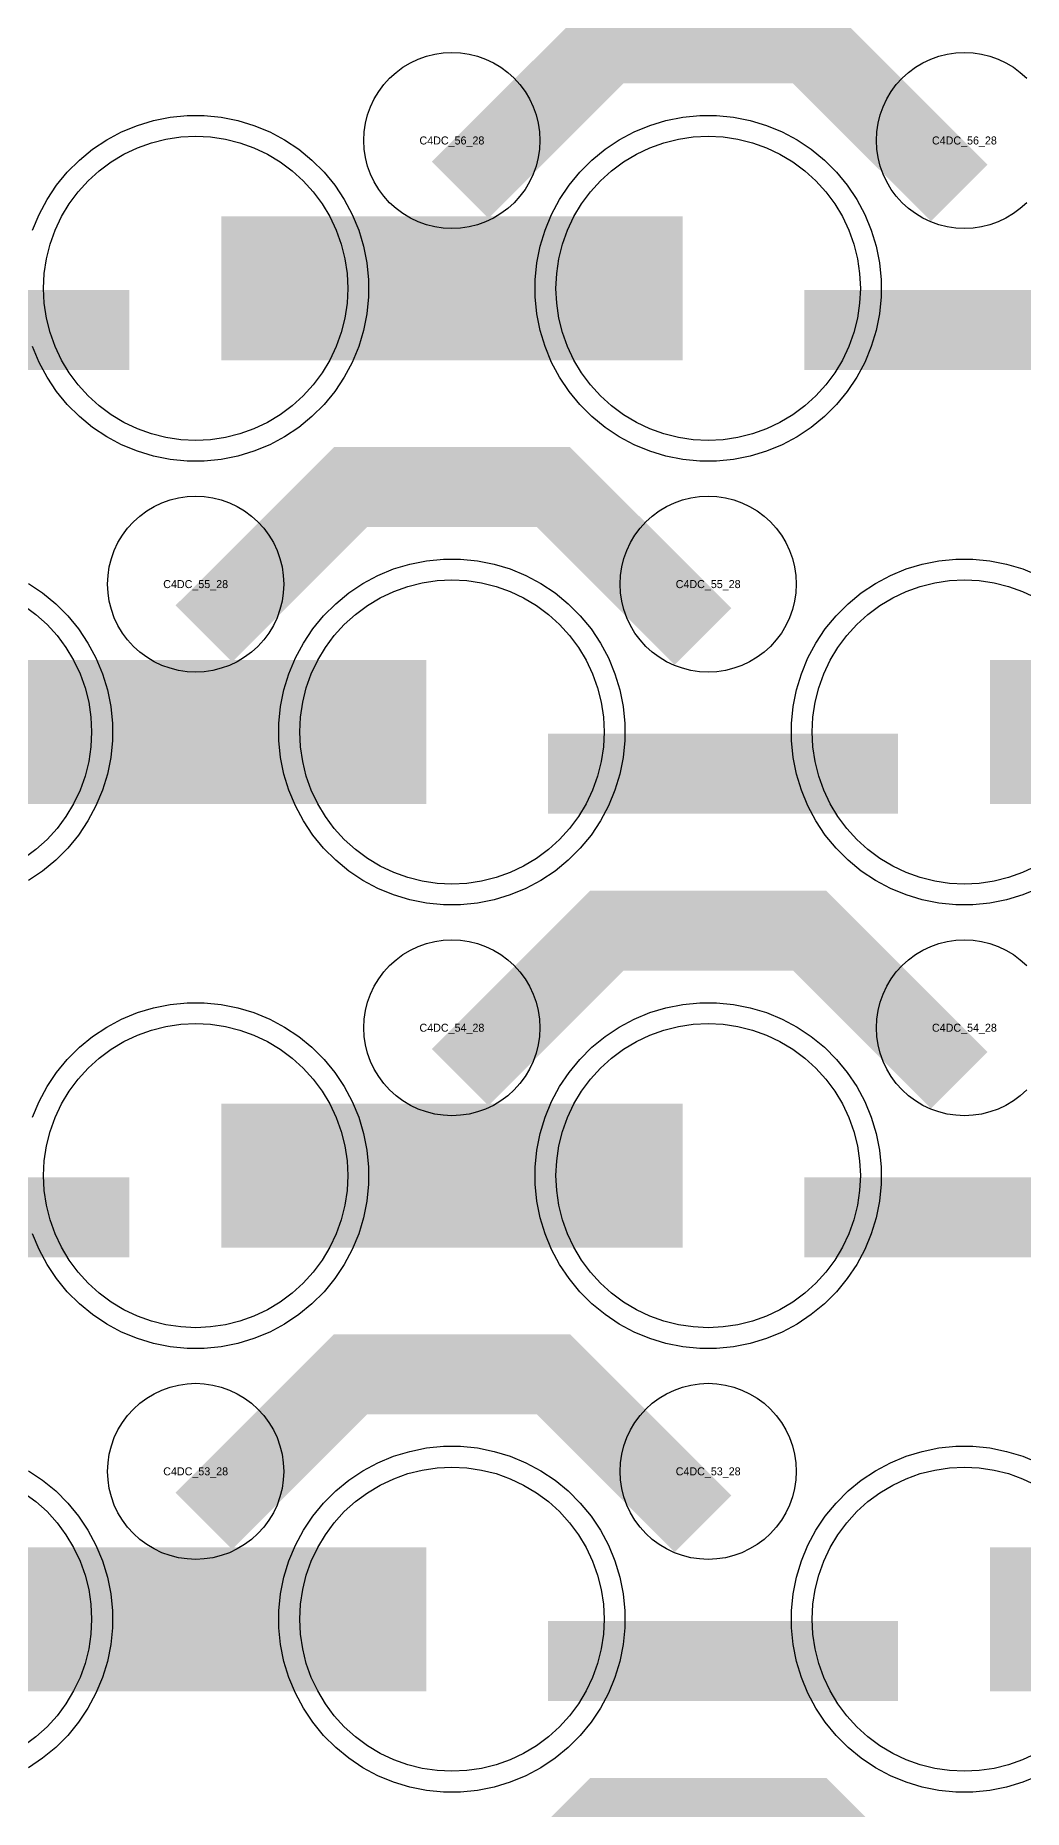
# Model space of a CAD drawing. Extents: x -11880 to 11880, y -14992 to 14992.
# Drawn here: x -3090 to -2782, y -7555 to -7001 of the extents above; entities that cross this region are included whole.
import ezdxf
from ezdxf.enums import TextEntityAlignment as Align

# ---------------------------------------------------------------- set-up
doc = ezdxf.new("R2010")
doc.units = 0
doc.header["$MEASUREMENT"] = 0
for name, color, linetype in [('GDS_775_DT_237', 138, 'CONTINUOUS'), ('RDL1_FS', 34, 'CONTINUOUS'), ('RDL_BS', 160, 'CONTINUOUS')]:
    doc.layers.add(name, color=color, linetype=linetype)

msp = doc.modelspace()

# ---------------------------------------------------------------- linework, layer by layer
at = {"layer": 'RDL1_FS', "color": 240, "true_color": 0xed1f24}
for points in [[(-3040, -7127.484), (-3044.657, -7127.255), (-3049.268, -7126.571), (-3053.791, -7125.439), (-3058.181, -7123.867), (-3062.395, -7121.875), (-3066.395, -7119.477), (-3070.14, -7116.699), (-3073.594, -7113.569), (-3076.724, -7110.115), (-3079.502, -7106.37), (-3081.9, -7102.37), (-3083.892, -7098.156), (-3085.464, -7093.766), (-3086.596, -7089.243), (-3087.28, -7084.632), (-3087.509, -7079.975), (-3087.28, -7075.318), (-3086.596, -7070.707), (-3085.464, -7066.184), (-3083.892, -7061.794), (-3081.9, -7057.58), (-3079.502, -7053.58), (-3076.724, -7049.835), (-3073.594, -7046.381), (-3070.14, -7043.251), (-3066.395, -7040.473), (-3062.395, -7038.075), (-3058.181, -7036.083), (-3053.791, -7034.511), (-3049.268, -7033.379), (-3044.657, -7032.695), (-3040, -7032.466), (-3035.343, -7032.695), (-3030.732, -7033.379), (-3026.209, -7034.511), (-3021.819, -7036.083), (-3017.605, -7038.075), (-3013.605, -7040.473), (-3009.86, -7043.251), (-3006.406, -7046.381), (-3003.276, -7049.835), (-3000.498, -7053.58), (-2998.1, -7057.58), (-2996.108, -7061.794), (-2994.536, -7066.184), (-2993.404, -7070.707), (-2992.72, -7075.318), (-2992.491, -7079.975), (-2992.72, -7084.632), (-2993.404, -7089.243), (-2994.536, -7093.766), (-2996.108, -7098.156), (-2998.1, -7102.37), (-3000.498, -7106.37), (-3003.276, -7110.115), (-3006.406, -7113.569), (-3009.86, -7116.699), (-3013.605, -7119.477), (-3017.605, -7121.875), (-3021.819, -7123.867), (-3026.209, -7125.439), (-3030.732, -7126.571), (-3035.343, -7127.255)], [(-2880, -7127.484), (-2884.657, -7127.255), (-2889.268, -7126.571), (-2893.791, -7125.439), (-2898.181, -7123.867), (-2902.395, -7121.875), (-2906.395, -7119.477), (-2910.14, -7116.699), (-2913.594, -7113.569), (-2916.724, -7110.115), (-2919.502, -7106.37), (-2921.9, -7102.37), (-2923.892, -7098.156), (-2925.464, -7093.766), (-2926.596, -7089.243), (-2927.28, -7084.632), (-2927.509, -7079.975), (-2927.28, -7075.318), (-2926.596, -7070.707), (-2925.464, -7066.184), (-2923.892, -7061.794), (-2921.9, -7057.58), (-2919.502, -7053.58), (-2916.724, -7049.835), (-2913.594, -7046.381), (-2910.14, -7043.251), (-2906.395, -7040.473), (-2902.395, -7038.075), (-2898.181, -7036.083), (-2893.791, -7034.511), (-2889.268, -7033.379), (-2884.657, -7032.695), (-2880, -7032.466), (-2875.343, -7032.695), (-2870.732, -7033.379), (-2866.209, -7034.511), (-2861.819, -7036.083), (-2857.605, -7038.075), (-2853.605, -7040.473), (-2849.86, -7043.251), (-2846.406, -7046.381), (-2843.276, -7049.835), (-2840.498, -7053.58), (-2838.1, -7057.58), (-2836.108, -7061.794), (-2834.536, -7066.184), (-2833.404, -7070.707), (-2832.72, -7075.318), (-2832.491, -7079.975), (-2832.72, -7084.632), (-2833.404, -7089.243), (-2834.536, -7093.766), (-2836.108, -7098.156), (-2838.1, -7102.37), (-2840.498, -7106.37), (-2843.276, -7110.115), (-2846.406, -7113.569), (-2849.86, -7116.699), (-2853.605, -7119.477), (-2857.605, -7121.875), (-2861.819, -7123.867), (-2866.209, -7125.439), (-2870.732, -7126.571), (-2875.343, -7127.255)], [(-2960, -7266.049), (-2964.657, -7265.82), (-2969.268, -7265.136), (-2973.791, -7264.004), (-2978.181, -7262.432), (-2982.395, -7260.44), (-2986.395, -7258.042), (-2990.14, -7255.264), (-2993.594, -7252.134), (-2996.724, -7248.68), (-2999.502, -7244.935), (-3001.9, -7240.935), (-3003.892, -7236.721), (-3005.464, -7232.331), (-3006.596, -7227.808), (-3007.28, -7223.197), (-3007.509, -7218.54), (-3007.28, -7213.883), (-3006.596, -7209.272), (-3005.464, -7204.749), (-3003.892, -7200.359), (-3001.9, -7196.145), (-2999.502, -7192.145), (-2996.724, -7188.4), (-2993.594, -7184.946), (-2990.14, -7181.816), (-2986.395, -7179.038), (-2982.395, -7176.64), (-2978.181, -7174.648), (-2973.791, -7173.076), (-2969.268, -7171.944), (-2964.657, -7171.26), (-2960, -7171.031), (-2955.343, -7171.26), (-2950.732, -7171.944), (-2946.209, -7173.076), (-2941.819, -7174.648), (-2937.605, -7176.64), (-2933.605, -7179.038), (-2929.86, -7181.816), (-2926.406, -7184.946), (-2923.276, -7188.4), (-2920.498, -7192.145), (-2918.1, -7196.145), (-2916.108, -7200.359), (-2914.536, -7204.749), (-2913.404, -7209.272), (-2912.72, -7213.883), (-2912.491, -7218.54), (-2912.72, -7223.197), (-2913.404, -7227.808), (-2914.536, -7232.331), (-2916.108, -7236.721), (-2918.1, -7240.935), (-2920.498, -7244.935), (-2923.276, -7248.68), (-2926.406, -7252.134), (-2929.86, -7255.264), (-2933.605, -7258.042), (-2937.605, -7260.44), (-2941.819, -7262.432), (-2946.209, -7264.004), (-2950.732, -7265.136), (-2955.343, -7265.82)]]:
    msp.add_lwpolyline(points, close=True, dxfattribs=at)
for points in [[(-3031.998, -7079.975, 45, 45, 0), (-2959.998, -7079.975, 45, 45, 0)], [(-2959.998, -7079.975, 45, 45, 0), (-2887.998, -7079.975, 45, 45, 0)], [(-3111.998, -7218.54, 45, 45, 0), (-3039.998, -7218.54, 45, 45, 0)], [(-3039.998, -7218.54, 45, 45, 0), (-2967.998, -7218.54, 45, 45, 0)], [(-2791.998, -7218.54, 45, 45, 0), (-2719.998, -7218.54, 45, 45, 0)]]:
    msp.add_lwpolyline(points, format="xyseb", dxfattribs=at)
for points in [[(-2777.605, -7260.44), (-2781.819, -7262.432), (-2786.209, -7264.004), (-2790.732, -7265.136), (-2795.343, -7265.82), (-2800, -7266.049), (-2804.657, -7265.82), (-2809.268, -7265.136), (-2813.791, -7264.004), (-2818.181, -7262.432), (-2822.395, -7260.44), (-2826.395, -7258.042), (-2830.14, -7255.264), (-2833.594, -7252.134), (-2836.724, -7248.68), (-2839.502, -7244.935), (-2841.9, -7240.935), (-2843.892, -7236.721), (-2845.464, -7232.331), (-2846.596, -7227.808), (-2847.28, -7223.197), (-2847.509, -7218.54), (-2847.28, -7213.883), (-2846.596, -7209.272), (-2845.464, -7204.749), (-2843.892, -7200.359), (-2841.9, -7196.145), (-2839.502, -7192.145), (-2836.724, -7188.4), (-2833.594, -7184.946), (-2830.14, -7181.816), (-2826.395, -7179.038), (-2822.395, -7176.64), (-2818.181, -7174.648), (-2813.791, -7173.076), (-2809.268, -7171.944), (-2804.657, -7171.26), (-2800, -7171.031), (-2795.343, -7171.26), (-2790.732, -7171.944), (-2786.209, -7173.076), (-2781.819, -7174.648), (-2777.605, -7176.64)], [(-3093.605, -7179.038), (-3089.86, -7181.816), (-3086.406, -7184.946), (-3083.276, -7188.4), (-3080.498, -7192.145), (-3078.1, -7196.145), (-3076.108, -7200.359), (-3074.536, -7204.749), (-3073.404, -7209.272), (-3072.72, -7213.883), (-3072.491, -7218.54), (-3072.72, -7223.197), (-3073.404, -7227.808), (-3074.536, -7232.331), (-3076.108, -7236.721), (-3078.1, -7240.935), (-3080.498, -7244.935), (-3083.276, -7248.68), (-3086.406, -7252.134), (-3089.86, -7255.264), (-3093.605, -7258.042)]]:
    msp.add_lwpolyline(points, dxfattribs=at)
at = {"layer": 'RDL1_FS'}
for points in [[(-3040, -7404.614), (-3044.657, -7404.385), (-3049.268, -7403.701), (-3053.791, -7402.569), (-3058.181, -7400.997), (-3062.395, -7399.005), (-3066.395, -7396.607), (-3070.14, -7393.829), (-3073.594, -7390.699), (-3076.724, -7387.245), (-3079.502, -7383.5), (-3081.9, -7379.5), (-3083.892, -7375.286), (-3085.464, -7370.896), (-3086.596, -7366.373), (-3087.28, -7361.762), (-3087.509, -7357.105), (-3087.28, -7352.448), (-3086.596, -7347.837), (-3085.464, -7343.314), (-3083.892, -7338.924), (-3081.9, -7334.71), (-3079.502, -7330.71), (-3076.724, -7326.965), (-3073.594, -7323.511), (-3070.14, -7320.381), (-3066.395, -7317.603), (-3062.395, -7315.205), (-3058.181, -7313.213), (-3053.791, -7311.641), (-3049.268, -7310.509), (-3044.657, -7309.825), (-3040, -7309.596), (-3035.343, -7309.825), (-3030.732, -7310.509), (-3026.209, -7311.641), (-3021.819, -7313.213), (-3017.605, -7315.205), (-3013.605, -7317.603), (-3009.86, -7320.381), (-3006.406, -7323.511), (-3003.276, -7326.965), (-3000.498, -7330.71), (-2998.1, -7334.71), (-2996.108, -7338.924), (-2994.536, -7343.314), (-2993.404, -7347.837), (-2992.72, -7352.448), (-2992.491, -7357.105), (-2992.72, -7361.762), (-2993.404, -7366.373), (-2994.536, -7370.896), (-2996.108, -7375.286), (-2998.1, -7379.5), (-3000.498, -7383.5), (-3003.276, -7387.245), (-3006.406, -7390.699), (-3009.86, -7393.829), (-3013.605, -7396.607), (-3017.605, -7399.005), (-3021.819, -7400.997), (-3026.209, -7402.569), (-3030.732, -7403.701), (-3035.343, -7404.385)], [(-2880, -7404.614), (-2884.657, -7404.385), (-2889.268, -7403.701), (-2893.791, -7402.569), (-2898.181, -7400.997), (-2902.395, -7399.005), (-2906.395, -7396.607), (-2910.14, -7393.829), (-2913.594, -7390.699), (-2916.724, -7387.245), (-2919.502, -7383.5), (-2921.9, -7379.5), (-2923.892, -7375.286), (-2925.464, -7370.896), (-2926.596, -7366.373), (-2927.28, -7361.762), (-2927.509, -7357.105), (-2927.28, -7352.448), (-2926.596, -7347.837), (-2925.464, -7343.314), (-2923.892, -7338.924), (-2921.9, -7334.71), (-2919.502, -7330.71), (-2916.724, -7326.965), (-2913.594, -7323.511), (-2910.14, -7320.381), (-2906.395, -7317.603), (-2902.395, -7315.205), (-2898.181, -7313.213), (-2893.791, -7311.641), (-2889.268, -7310.509), (-2884.657, -7309.825), (-2880, -7309.596), (-2875.343, -7309.825), (-2870.732, -7310.509), (-2866.209, -7311.641), (-2861.819, -7313.213), (-2857.605, -7315.205), (-2853.605, -7317.603), (-2849.86, -7320.381), (-2846.406, -7323.511), (-2843.276, -7326.965), (-2840.498, -7330.71), (-2838.1, -7334.71), (-2836.108, -7338.924), (-2834.536, -7343.314), (-2833.404, -7347.837), (-2832.72, -7352.448), (-2832.491, -7357.105), (-2832.72, -7361.762), (-2833.404, -7366.373), (-2834.536, -7370.896), (-2836.108, -7375.286), (-2838.1, -7379.5), (-2840.498, -7383.5), (-2843.276, -7387.245), (-2846.406, -7390.699), (-2849.86, -7393.829), (-2853.605, -7396.607), (-2857.605, -7399.005), (-2861.819, -7400.997), (-2866.209, -7402.569), (-2870.732, -7403.701), (-2875.343, -7404.385)], [(-2960, -7543.179), (-2964.657, -7542.95), (-2969.268, -7542.266), (-2973.791, -7541.134), (-2978.181, -7539.562), (-2982.395, -7537.57), (-2986.395, -7535.172), (-2990.14, -7532.394), (-2993.594, -7529.264), (-2996.724, -7525.81), (-2999.502, -7522.065), (-3001.9, -7518.065), (-3003.892, -7513.851), (-3005.464, -7509.461), (-3006.596, -7504.938), (-3007.28, -7500.327), (-3007.509, -7495.67), (-3007.28, -7491.013), (-3006.596, -7486.402), (-3005.464, -7481.879), (-3003.892, -7477.489), (-3001.9, -7473.275), (-2999.502, -7469.275), (-2996.724, -7465.53), (-2993.594, -7462.076), (-2990.14, -7458.946), (-2986.395, -7456.168), (-2982.395, -7453.77), (-2978.181, -7451.778), (-2973.791, -7450.206), (-2969.268, -7449.074), (-2964.657, -7448.39), (-2960, -7448.161), (-2955.343, -7448.39), (-2950.732, -7449.074), (-2946.209, -7450.206), (-2941.819, -7451.778), (-2937.605, -7453.77), (-2933.605, -7456.168), (-2929.86, -7458.946), (-2926.406, -7462.076), (-2923.276, -7465.53), (-2920.498, -7469.275), (-2918.1, -7473.275), (-2916.108, -7477.489), (-2914.536, -7481.879), (-2913.404, -7486.402), (-2912.72, -7491.013), (-2912.491, -7495.67), (-2912.72, -7500.327), (-2913.404, -7504.938), (-2914.536, -7509.461), (-2916.108, -7513.851), (-2918.1, -7518.065), (-2920.498, -7522.065), (-2923.276, -7525.81), (-2926.406, -7529.264), (-2929.86, -7532.394), (-2933.605, -7535.172), (-2937.605, -7537.57), (-2941.819, -7539.562), (-2946.209, -7541.134), (-2950.732, -7542.266), (-2955.343, -7542.95)]]:
    msp.add_lwpolyline(points, close=True, dxfattribs=at)
for points in [[(-3031.998, -7357.105, 45, 45, 0), (-2959.998, -7357.105, 45, 45, 0)], [(-2959.998, -7357.105, 45, 45, 0), (-2887.998, -7357.105, 45, 45, 0)], [(-3111.998, -7495.67, 45, 45, 0), (-3039.998, -7495.67, 45, 45, 0)], [(-3039.998, -7495.67, 45, 45, 0), (-2967.998, -7495.67, 45, 45, 0)], [(-2791.998, -7495.67, 45, 45, 0), (-2719.998, -7495.67, 45, 45, 0)]]:
    msp.add_lwpolyline(points, format="xyseb", dxfattribs=at)
for points in [[(-2777.605, -7537.57), (-2781.819, -7539.562), (-2786.209, -7541.134), (-2790.732, -7542.266), (-2795.343, -7542.95), (-2800, -7543.179), (-2804.657, -7542.95), (-2809.268, -7542.266), (-2813.791, -7541.134), (-2818.181, -7539.562), (-2822.395, -7537.57), (-2826.395, -7535.172), (-2830.14, -7532.394), (-2833.594, -7529.264), (-2836.724, -7525.81), (-2839.502, -7522.065), (-2841.9, -7518.065), (-2843.892, -7513.851), (-2845.464, -7509.461), (-2846.596, -7504.938), (-2847.28, -7500.327), (-2847.509, -7495.67), (-2847.28, -7491.013), (-2846.596, -7486.402), (-2845.464, -7481.879), (-2843.892, -7477.489), (-2841.9, -7473.275), (-2839.502, -7469.275), (-2836.724, -7465.53), (-2833.594, -7462.076), (-2830.14, -7458.946), (-2826.395, -7456.168), (-2822.395, -7453.77), (-2818.181, -7451.778), (-2813.791, -7450.206), (-2809.268, -7449.074), (-2804.657, -7448.39), (-2800, -7448.161), (-2795.343, -7448.39), (-2790.732, -7449.074), (-2786.209, -7450.206), (-2781.819, -7451.778), (-2777.605, -7453.77)], [(-3093.605, -7456.168), (-3089.86, -7458.946), (-3086.406, -7462.076), (-3083.276, -7465.53), (-3080.498, -7469.275), (-3078.1, -7473.275), (-3076.108, -7477.489), (-3074.536, -7481.879), (-3073.404, -7486.402), (-3072.72, -7491.013), (-3072.491, -7495.67), (-3072.72, -7500.327), (-3073.404, -7504.938), (-3074.536, -7509.461), (-3076.108, -7513.851), (-3078.1, -7518.065), (-3080.498, -7522.065), (-3083.276, -7525.81), (-3086.406, -7529.264), (-3089.86, -7532.394), (-3093.605, -7535.172)]]:
    msp.add_lwpolyline(points, dxfattribs=at)
at = {"layer": 'RDL_BS'}
for points in [[(-2957.438, -7049.289, 25, 25, 0), (-2911.623, -7003.474, 25, 25, 0), (-2878.07, -7003.474, 25, 25, 0)], [(-2801.599, -7050.188, 25, 25, 0), (-2848.313, -7003.474, 25, 25, 0), (-2878.071, -7003.474, 25, 25, 0)], [(-3037.438, -7187.854, 25, 25, 0), (-2991.623, -7142.039, 25, 25, 0), (-2958.07, -7142.039, 25, 25, 0)], [(-2881.599, -7188.753, 25, 25, 0), (-2928.313, -7142.039, 25, 25, 0), (-2958.071, -7142.039, 25, 25, 0)], [(-2957.438, -7326.419, 25, 25, 0), (-2911.623, -7280.604, 25, 25, 0), (-2878.07, -7280.604, 25, 25, 0)], [(-2801.599, -7327.318, 25, 25, 0), (-2848.313, -7280.604, 25, 25, 0), (-2878.071, -7280.604, 25, 25, 0)], [(-3169.984, -7370.118, 25, 25, 0), (-3060.719, -7370.118, 25, 25, 0)], [(-2849.984, -7370.118, 25, 25, 0), (-2740.719, -7370.118, 25, 25, 0)], [(-3037.438, -7464.984, 25, 25, 0), (-2991.623, -7419.169, 25, 25, 0), (-2958.07, -7419.169, 25, 25, 0)], [(-2881.599, -7465.883, 25, 25, 0), (-2928.313, -7419.169, 25, 25, 0), (-2958.071, -7419.169, 25, 25, 0)], [(-2929.984, -7508.683, 25, 25, 0), (-2820.719, -7508.683, 25, 25, 0)], [(-2957.438, -7603.549, 25, 25, 0), (-2911.623, -7557.734, 25, 25, 0), (-2878.07, -7557.734, 25, 25, 0)], [(-2801.599, -7604.448, 25, 25, 0), (-2848.313, -7557.734, 25, 25, 0), (-2878.071, -7557.734, 25, 25, 0)]]:
    msp.add_lwpolyline(points, format="xyseb", dxfattribs=at)
for points in [[(-2960, -7061.281), (-2962.693, -7061.149), (-2965.365, -7060.753), (-2967.984, -7060.096), (-2970.519, -7059.189), (-2972.956, -7058.037), (-2975.28, -7056.644), (-2977.443, -7055.041), (-2979.442, -7053.229), (-2981.254, -7051.23), (-2982.857, -7049.067), (-2984.25, -7046.743), (-2985.402, -7044.306), (-2986.309, -7041.771), (-2986.966, -7039.152), (-2987.362, -7036.48), (-2987.494, -7033.787), (-2987.362, -7031.094), (-2986.966, -7028.422), (-2986.309, -7025.803), (-2985.402, -7023.268), (-2984.25, -7020.831), (-2982.857, -7018.507), (-2981.254, -7016.344), (-2979.442, -7014.345), (-2977.443, -7012.533), (-2975.28, -7010.93), (-2972.956, -7009.537), (-2970.519, -7008.385), (-2967.984, -7007.478), (-2965.365, -7006.821), (-2962.693, -7006.425), (-2960, -7006.293), (-2957.307, -7006.425), (-2954.635, -7006.821), (-2952.016, -7007.478), (-2949.481, -7008.385), (-2947.044, -7009.537), (-2944.72, -7010.93), (-2942.557, -7012.533), (-2940.558, -7014.345), (-2938.746, -7016.344), (-2937.143, -7018.507), (-2935.75, -7020.831), (-2934.598, -7023.268), (-2933.691, -7025.803), (-2933.034, -7028.422), (-2932.638, -7031.094), (-2932.506, -7033.787), (-2932.638, -7036.48), (-2933.034, -7039.152), (-2933.691, -7041.771), (-2934.598, -7044.306), (-2935.75, -7046.743), (-2937.143, -7049.067), (-2938.746, -7051.23), (-2940.558, -7053.229), (-2942.557, -7055.041), (-2944.72, -7056.644), (-2947.044, -7058.037), (-2949.481, -7059.189), (-2952.016, -7060.096), (-2954.635, -7060.753), (-2957.307, -7061.149)], [(-3040, -7199.846), (-3042.693, -7199.714), (-3045.365, -7199.318), (-3047.984, -7198.661), (-3050.519, -7197.754), (-3052.956, -7196.602), (-3055.28, -7195.209), (-3057.443, -7193.606), (-3059.442, -7191.794), (-3061.254, -7189.795), (-3062.857, -7187.632), (-3064.25, -7185.308), (-3065.402, -7182.871), (-3066.309, -7180.336), (-3066.966, -7177.717), (-3067.362, -7175.045), (-3067.494, -7172.352), (-3067.362, -7169.659), (-3066.966, -7166.987), (-3066.309, -7164.368), (-3065.402, -7161.833), (-3064.25, -7159.396), (-3062.857, -7157.072), (-3061.254, -7154.909), (-3059.442, -7152.91), (-3057.443, -7151.098), (-3055.28, -7149.495), (-3052.956, -7148.102), (-3050.519, -7146.95), (-3047.984, -7146.043), (-3045.365, -7145.386), (-3042.693, -7144.99), (-3040, -7144.858), (-3037.307, -7144.99), (-3034.635, -7145.386), (-3032.016, -7146.043), (-3029.481, -7146.95), (-3027.044, -7148.102), (-3024.72, -7149.495), (-3022.557, -7151.098), (-3020.558, -7152.91), (-3018.746, -7154.909), (-3017.143, -7157.072), (-3015.75, -7159.396), (-3014.598, -7161.833), (-3013.691, -7164.368), (-3013.034, -7166.987), (-3012.638, -7169.659), (-3012.506, -7172.352), (-3012.638, -7175.045), (-3013.034, -7177.717), (-3013.691, -7180.336), (-3014.598, -7182.871), (-3015.75, -7185.308), (-3017.143, -7187.632), (-3018.746, -7189.795), (-3020.558, -7191.794), (-3022.557, -7193.606), (-3024.72, -7195.209), (-3027.044, -7196.602), (-3029.481, -7197.754), (-3032.016, -7198.661), (-3034.635, -7199.318), (-3037.307, -7199.714)], [(-2880, -7199.846), (-2882.693, -7199.714), (-2885.365, -7199.318), (-2887.984, -7198.661), (-2890.519, -7197.754), (-2892.956, -7196.602), (-2895.28, -7195.209), (-2897.443, -7193.606), (-2899.442, -7191.794), (-2901.254, -7189.795), (-2902.857, -7187.632), (-2904.25, -7185.308), (-2905.402, -7182.871), (-2906.309, -7180.336), (-2906.966, -7177.717), (-2907.362, -7175.045), (-2907.494, -7172.352), (-2907.362, -7169.659), (-2906.966, -7166.987), (-2906.309, -7164.368), (-2905.402, -7161.833), (-2904.25, -7159.396), (-2902.857, -7157.072), (-2901.254, -7154.909), (-2899.442, -7152.91), (-2897.443, -7151.098), (-2895.28, -7149.495), (-2892.956, -7148.102), (-2890.519, -7146.95), (-2887.984, -7146.043), (-2885.365, -7145.386), (-2882.693, -7144.99), (-2880, -7144.858), (-2877.307, -7144.99), (-2874.635, -7145.386), (-2872.016, -7146.043), (-2869.481, -7146.95), (-2867.044, -7148.102), (-2864.72, -7149.495), (-2862.557, -7151.098), (-2860.558, -7152.91), (-2858.746, -7154.909), (-2857.143, -7157.072), (-2855.75, -7159.396), (-2854.598, -7161.833), (-2853.691, -7164.368), (-2853.034, -7166.987), (-2852.638, -7169.659), (-2852.506, -7172.352), (-2852.638, -7175.045), (-2853.034, -7177.717), (-2853.691, -7180.336), (-2854.598, -7182.871), (-2855.75, -7185.308), (-2857.143, -7187.632), (-2858.746, -7189.795), (-2860.558, -7191.794), (-2862.557, -7193.606), (-2864.72, -7195.209), (-2867.044, -7196.602), (-2869.481, -7197.754), (-2872.016, -7198.661), (-2874.635, -7199.318), (-2877.307, -7199.714)], [(-2960, -7338.411), (-2962.693, -7338.279), (-2965.365, -7337.883), (-2967.984, -7337.226), (-2970.519, -7336.319), (-2972.956, -7335.167), (-2975.28, -7333.774), (-2977.443, -7332.171), (-2979.442, -7330.359), (-2981.254, -7328.36), (-2982.857, -7326.197), (-2984.25, -7323.873), (-2985.402, -7321.436), (-2986.309, -7318.901), (-2986.966, -7316.282), (-2987.362, -7313.61), (-2987.494, -7310.917), (-2987.362, -7308.224), (-2986.966, -7305.552), (-2986.309, -7302.933), (-2985.402, -7300.398), (-2984.25, -7297.961), (-2982.857, -7295.637), (-2981.254, -7293.474), (-2979.442, -7291.475), (-2977.443, -7289.663), (-2975.28, -7288.06), (-2972.956, -7286.667), (-2970.519, -7285.515), (-2967.984, -7284.608), (-2965.365, -7283.951), (-2962.693, -7283.555), (-2960, -7283.423), (-2957.307, -7283.555), (-2954.635, -7283.951), (-2952.016, -7284.608), (-2949.481, -7285.515), (-2947.044, -7286.667), (-2944.72, -7288.06), (-2942.557, -7289.663), (-2940.558, -7291.475), (-2938.746, -7293.474), (-2937.143, -7295.637), (-2935.75, -7297.961), (-2934.598, -7300.398), (-2933.691, -7302.933), (-2933.034, -7305.552), (-2932.638, -7308.224), (-2932.506, -7310.917), (-2932.638, -7313.61), (-2933.034, -7316.282), (-2933.691, -7318.901), (-2934.598, -7321.436), (-2935.75, -7323.873), (-2937.143, -7326.197), (-2938.746, -7328.36), (-2940.558, -7330.359), (-2942.557, -7332.171), (-2944.72, -7333.774), (-2947.044, -7335.167), (-2949.481, -7336.319), (-2952.016, -7337.226), (-2954.635, -7337.883), (-2957.307, -7338.279)], [(-2882.644, -7411.105), (-2887.938, -7410.588), (-2893.165, -7409.542), (-2898.205, -7408.011), (-2903.115, -7405.98), (-2907.777, -7403.488), (-2912.191, -7400.541), (-2916.292, -7397.179), (-2920.074, -7393.397), (-2923.436, -7389.296), (-2926.383, -7384.882), (-2928.875, -7380.22), (-2930.906, -7375.31), (-2932.437, -7370.27), (-2933.483, -7365.043), (-2934, -7359.749), (-2934, -7354.461), (-2933.483, -7349.167), (-2932.437, -7343.94), (-2930.906, -7338.9), (-2928.875, -7333.99), (-2926.383, -7329.328), (-2923.436, -7324.914), (-2920.074, -7320.813), (-2916.292, -7317.031), (-2912.191, -7313.669), (-2907.777, -7310.722), (-2903.115, -7308.23), (-2898.205, -7306.199), (-2893.165, -7304.668), (-2887.938, -7303.622), (-2882.644, -7303.105), (-2877.356, -7303.105), (-2872.062, -7303.622), (-2866.835, -7304.668), (-2861.795, -7306.199), (-2856.885, -7308.23), (-2852.223, -7310.722), (-2847.809, -7313.669), (-2843.708, -7317.031), (-2839.926, -7320.813), (-2836.564, -7324.914), (-2833.617, -7329.328), (-2831.125, -7333.99), (-2829.094, -7338.9), (-2827.563, -7343.94), (-2826.517, -7349.167), (-2826, -7354.461), (-2826, -7359.749), (-2826.517, -7365.043), (-2827.563, -7370.27), (-2829.094, -7375.31), (-2831.125, -7380.22), (-2833.617, -7384.882), (-2836.564, -7389.296), (-2839.926, -7393.397), (-2843.708, -7397.179), (-2847.809, -7400.541), (-2852.223, -7403.488), (-2856.885, -7405.98), (-2861.795, -7408.011), (-2866.835, -7409.542), (-2872.062, -7410.588), (-2877.356, -7411.105)], [(-3040, -7476.976), (-3042.693, -7476.844), (-3045.365, -7476.448), (-3047.984, -7475.791), (-3050.519, -7474.884), (-3052.956, -7473.732), (-3055.28, -7472.339), (-3057.443, -7470.736), (-3059.442, -7468.924), (-3061.254, -7466.925), (-3062.857, -7464.762), (-3064.25, -7462.438), (-3065.402, -7460.001), (-3066.309, -7457.466), (-3066.966, -7454.847), (-3067.362, -7452.175), (-3067.494, -7449.482), (-3067.362, -7446.789), (-3066.966, -7444.117), (-3066.309, -7441.498), (-3065.402, -7438.963), (-3064.25, -7436.526), (-3062.857, -7434.202), (-3061.254, -7432.039), (-3059.442, -7430.04), (-3057.443, -7428.228), (-3055.28, -7426.625), (-3052.956, -7425.232), (-3050.519, -7424.08), (-3047.984, -7423.173), (-3045.365, -7422.516), (-3042.693, -7422.12), (-3040, -7421.988), (-3037.307, -7422.12), (-3034.635, -7422.516), (-3032.016, -7423.173), (-3029.481, -7424.08), (-3027.044, -7425.232), (-3024.72, -7426.625), (-3022.557, -7428.228), (-3020.558, -7430.04), (-3018.746, -7432.039), (-3017.143, -7434.202), (-3015.75, -7436.526), (-3014.598, -7438.963), (-3013.691, -7441.498), (-3013.034, -7444.117), (-3012.638, -7446.789), (-3012.506, -7449.482), (-3012.638, -7452.175), (-3013.034, -7454.847), (-3013.691, -7457.466), (-3014.598, -7460.001), (-3015.75, -7462.438), (-3017.143, -7464.762), (-3018.746, -7466.925), (-3020.558, -7468.924), (-3022.557, -7470.736), (-3024.72, -7472.339), (-3027.044, -7473.732), (-3029.481, -7474.884), (-3032.016, -7475.791), (-3034.635, -7476.448), (-3037.307, -7476.844)], [(-2880, -7476.976), (-2882.693, -7476.844), (-2885.365, -7476.448), (-2887.984, -7475.791), (-2890.519, -7474.884), (-2892.956, -7473.732), (-2895.28, -7472.339), (-2897.443, -7470.736), (-2899.442, -7468.924), (-2901.254, -7466.925), (-2902.857, -7464.762), (-2904.25, -7462.438), (-2905.402, -7460.001), (-2906.309, -7457.466), (-2906.966, -7454.847), (-2907.362, -7452.175), (-2907.494, -7449.482), (-2907.362, -7446.789), (-2906.966, -7444.117), (-2906.309, -7441.498), (-2905.402, -7438.963), (-2904.25, -7436.526), (-2902.857, -7434.202), (-2901.254, -7432.039), (-2899.442, -7430.04), (-2897.443, -7428.228), (-2895.28, -7426.625), (-2892.956, -7425.232), (-2890.519, -7424.08), (-2887.984, -7423.173), (-2885.365, -7422.516), (-2882.693, -7422.12), (-2880, -7421.988), (-2877.307, -7422.12), (-2874.635, -7422.516), (-2872.016, -7423.173), (-2869.481, -7424.08), (-2867.044, -7425.232), (-2864.72, -7426.625), (-2862.557, -7428.228), (-2860.558, -7430.04), (-2858.746, -7432.039), (-2857.143, -7434.202), (-2855.75, -7436.526), (-2854.598, -7438.963), (-2853.691, -7441.498), (-2853.034, -7444.117), (-2852.638, -7446.789), (-2852.506, -7449.482), (-2852.638, -7452.175), (-2853.034, -7454.847), (-2853.691, -7457.466), (-2854.598, -7460.001), (-2855.75, -7462.438), (-2857.143, -7464.762), (-2858.746, -7466.925), (-2860.558, -7468.924), (-2862.557, -7470.736), (-2864.72, -7472.339), (-2867.044, -7473.732), (-2869.481, -7474.884), (-2872.016, -7475.791), (-2874.635, -7476.448), (-2877.307, -7476.844)], [(-2962.644, -7549.67), (-2967.938, -7549.153), (-2973.165, -7548.107), (-2978.205, -7546.576), (-2983.115, -7544.545), (-2987.777, -7542.053), (-2992.191, -7539.106), (-2996.292, -7535.744), (-3000.074, -7531.962), (-3003.436, -7527.861), (-3006.383, -7523.447), (-3008.875, -7518.785), (-3010.906, -7513.875), (-3012.437, -7508.835), (-3013.483, -7503.608), (-3014, -7498.314), (-3014, -7493.026), (-3013.483, -7487.732), (-3012.437, -7482.505), (-3010.906, -7477.465), (-3008.875, -7472.555), (-3006.383, -7467.893), (-3003.436, -7463.479), (-3000.074, -7459.378), (-2996.292, -7455.596), (-2992.191, -7452.234), (-2987.777, -7449.287), (-2983.115, -7446.795), (-2978.205, -7444.764), (-2973.165, -7443.233), (-2967.938, -7442.187), (-2962.644, -7441.67), (-2957.356, -7441.67), (-2952.062, -7442.187), (-2946.835, -7443.233), (-2941.795, -7444.764), (-2936.885, -7446.795), (-2932.223, -7449.287), (-2927.809, -7452.234), (-2923.708, -7455.596), (-2919.926, -7459.378), (-2916.564, -7463.479), (-2913.617, -7467.893), (-2911.125, -7472.555), (-2909.094, -7477.465), (-2907.563, -7482.505), (-2906.517, -7487.732), (-2906, -7493.026), (-2906, -7498.314), (-2906.517, -7503.608), (-2907.563, -7508.835), (-2909.094, -7513.875), (-2911.125, -7518.785), (-2913.617, -7523.447), (-2916.564, -7527.861), (-2919.926, -7531.962), (-2923.708, -7535.744), (-2927.809, -7539.106), (-2932.223, -7542.053), (-2936.885, -7544.545), (-2941.795, -7546.576), (-2946.835, -7548.107), (-2952.062, -7549.153), (-2957.356, -7549.67)]]:
    msp.add_lwpolyline(points, close=True, dxfattribs=at)
for points in [[(-2780.558, -7053.229), (-2782.557, -7055.041), (-2784.72, -7056.644), (-2787.044, -7058.037), (-2789.481, -7059.189), (-2792.016, -7060.096), (-2794.635, -7060.753), (-2797.307, -7061.149), (-2800, -7061.281), (-2802.693, -7061.149), (-2805.365, -7060.753), (-2807.984, -7060.096), (-2810.519, -7059.189), (-2812.956, -7058.037), (-2815.28, -7056.644), (-2817.443, -7055.041), (-2819.442, -7053.229), (-2821.254, -7051.23), (-2822.857, -7049.067), (-2824.25, -7046.743), (-2825.402, -7044.306), (-2826.309, -7041.771), (-2826.966, -7039.152), (-2827.362, -7036.48), (-2827.494, -7033.787), (-2827.362, -7031.094), (-2826.966, -7028.422), (-2826.309, -7025.803), (-2825.402, -7023.268), (-2824.25, -7020.831), (-2822.857, -7018.507), (-2821.254, -7016.344), (-2819.442, -7014.345), (-2817.443, -7012.533), (-2815.28, -7010.93), (-2812.956, -7009.537), (-2810.519, -7008.385), (-2807.984, -7007.478), (-2805.365, -7006.821), (-2802.693, -7006.425), (-2800, -7006.293), (-2797.307, -7006.425), (-2794.635, -7006.821), (-2792.016, -7007.478), (-2789.481, -7008.385), (-2787.044, -7009.537), (-2784.72, -7010.93), (-2782.557, -7012.533), (-2780.558, -7014.345)], [(-2780.558, -7330.359), (-2782.557, -7332.171), (-2784.72, -7333.774), (-2787.044, -7335.167), (-2789.481, -7336.319), (-2792.016, -7337.226), (-2794.635, -7337.883), (-2797.307, -7338.279), (-2800, -7338.411), (-2802.693, -7338.279), (-2805.365, -7337.883), (-2807.984, -7337.226), (-2810.519, -7336.319), (-2812.956, -7335.167), (-2815.28, -7333.774), (-2817.443, -7332.171), (-2819.442, -7330.359), (-2821.254, -7328.36), (-2822.857, -7326.197), (-2824.25, -7323.873), (-2825.402, -7321.436), (-2826.309, -7318.901), (-2826.966, -7316.282), (-2827.362, -7313.61), (-2827.494, -7310.917), (-2827.362, -7308.224), (-2826.966, -7305.552), (-2826.309, -7302.933), (-2825.402, -7300.398), (-2824.25, -7297.961), (-2822.857, -7295.637), (-2821.254, -7293.474), (-2819.442, -7291.475), (-2817.443, -7289.663), (-2815.28, -7288.06), (-2812.956, -7286.667), (-2810.519, -7285.515), (-2807.984, -7284.608), (-2805.365, -7283.951), (-2802.693, -7283.555), (-2800, -7283.423), (-2797.307, -7283.555), (-2794.635, -7283.951), (-2792.016, -7284.608), (-2789.481, -7285.515), (-2787.044, -7286.667), (-2784.72, -7288.06), (-2782.557, -7289.663), (-2780.558, -7291.475)], [(-3090.906, -7338.9), (-3088.875, -7333.99), (-3086.383, -7329.328), (-3083.436, -7324.914), (-3080.074, -7320.813), (-3076.292, -7317.031), (-3072.191, -7313.669), (-3067.777, -7310.722), (-3063.115, -7308.23), (-3058.205, -7306.199), (-3053.165, -7304.668), (-3047.938, -7303.622), (-3042.644, -7303.105), (-3037.356, -7303.105), (-3032.062, -7303.622), (-3026.835, -7304.668), (-3021.795, -7306.199), (-3016.885, -7308.23), (-3012.223, -7310.722), (-3007.809, -7313.669), (-3003.708, -7317.031), (-2999.926, -7320.813), (-2996.564, -7324.914), (-2993.617, -7329.328), (-2991.125, -7333.99), (-2989.094, -7338.9), (-2987.563, -7343.94), (-2986.517, -7349.167), (-2986, -7354.461), (-2986, -7359.749), (-2986.517, -7365.043), (-2987.563, -7370.27), (-2989.094, -7375.31), (-2991.125, -7380.22), (-2993.617, -7384.882), (-2996.564, -7389.296), (-2999.926, -7393.397), (-3003.708, -7397.179), (-3007.809, -7400.541), (-3012.223, -7403.488), (-3016.885, -7405.98), (-3021.795, -7408.011), (-3026.835, -7409.542), (-3032.062, -7410.588), (-3037.356, -7411.105), (-3042.644, -7411.105), (-3047.938, -7410.588), (-3053.165, -7409.542), (-3058.205, -7408.011), (-3063.115, -7405.98), (-3067.777, -7403.488), (-3072.191, -7400.541), (-3076.292, -7397.179), (-3080.074, -7393.397), (-3083.436, -7389.296), (-3086.383, -7384.882), (-3088.875, -7380.22), (-3090.906, -7375.31)], [(-2776.885, -7544.545), (-2781.795, -7546.576), (-2786.835, -7548.107), (-2792.062, -7549.153), (-2797.356, -7549.67), (-2802.644, -7549.67), (-2807.938, -7549.153), (-2813.165, -7548.107), (-2818.205, -7546.576), (-2823.115, -7544.545), (-2827.777, -7542.053), (-2832.191, -7539.106), (-2836.292, -7535.744), (-2840.074, -7531.962), (-2843.436, -7527.861), (-2846.383, -7523.447), (-2848.875, -7518.785), (-2850.906, -7513.875), (-2852.437, -7508.835), (-2853.483, -7503.608), (-2854, -7498.314), (-2854, -7493.026), (-2853.483, -7487.732), (-2852.437, -7482.505), (-2850.906, -7477.465), (-2848.875, -7472.555), (-2846.383, -7467.893), (-2843.436, -7463.479), (-2840.074, -7459.378), (-2836.292, -7455.596), (-2832.191, -7452.234), (-2827.777, -7449.287), (-2823.115, -7446.795), (-2818.205, -7444.764), (-2813.165, -7443.233), (-2807.938, -7442.187), (-2802.644, -7441.67), (-2797.356, -7441.67), (-2792.062, -7442.187), (-2786.835, -7443.233), (-2781.795, -7444.764), (-2776.885, -7446.795)], [(-3092.223, -7449.287), (-3087.809, -7452.234), (-3083.708, -7455.596), (-3079.926, -7459.378), (-3076.564, -7463.479), (-3073.617, -7467.893), (-3071.125, -7472.555), (-3069.094, -7477.465), (-3067.563, -7482.505), (-3066.517, -7487.732), (-3066, -7493.026), (-3066, -7498.314), (-3066.517, -7503.608), (-3067.563, -7508.835), (-3069.094, -7513.875), (-3071.125, -7518.785), (-3073.617, -7523.447), (-3076.564, -7527.861), (-3079.926, -7531.962), (-3083.708, -7535.744), (-3087.809, -7539.106), (-3092.223, -7542.053)]]:
    msp.add_lwpolyline(points, dxfattribs=at)
at = {"layer": 'RDL_BS', "color": 240, "true_color": 0xed1f24}
for points in [[(-3090.906, -7061.77), (-3088.875, -7056.86), (-3086.383, -7052.198), (-3083.436, -7047.784), (-3080.074, -7043.683), (-3076.292, -7039.901), (-3072.191, -7036.539), (-3067.777, -7033.592), (-3063.115, -7031.1), (-3058.205, -7029.069), (-3053.165, -7027.538), (-3047.938, -7026.492), (-3042.644, -7025.975), (-3037.356, -7025.975), (-3032.062, -7026.492), (-3026.835, -7027.538), (-3021.795, -7029.069), (-3016.885, -7031.1), (-3012.223, -7033.592), (-3007.809, -7036.539), (-3003.708, -7039.901), (-2999.926, -7043.683), (-2996.564, -7047.784), (-2993.617, -7052.198), (-2991.125, -7056.86), (-2989.094, -7061.77), (-2987.563, -7066.81), (-2986.517, -7072.037), (-2986, -7077.331), (-2986, -7082.619), (-2986.517, -7087.913), (-2987.563, -7093.14), (-2989.094, -7098.18), (-2991.125, -7103.09), (-2993.617, -7107.752), (-2996.564, -7112.166), (-2999.926, -7116.267), (-3003.708, -7120.049), (-3007.809, -7123.411), (-3012.223, -7126.358), (-3016.885, -7128.85), (-3021.795, -7130.881), (-3026.835, -7132.412), (-3032.062, -7133.458), (-3037.356, -7133.975), (-3042.644, -7133.975), (-3047.938, -7133.458), (-3053.165, -7132.412), (-3058.205, -7130.881), (-3063.115, -7128.85), (-3067.777, -7126.358), (-3072.191, -7123.411), (-3076.292, -7120.049), (-3080.074, -7116.267), (-3083.436, -7112.166), (-3086.383, -7107.752), (-3088.875, -7103.09), (-3090.906, -7098.18)], [(-2776.885, -7267.415), (-2781.795, -7269.446), (-2786.835, -7270.977), (-2792.062, -7272.023), (-2797.356, -7272.54), (-2802.644, -7272.54), (-2807.938, -7272.023), (-2813.165, -7270.977), (-2818.205, -7269.446), (-2823.115, -7267.415), (-2827.777, -7264.923), (-2832.191, -7261.976), (-2836.292, -7258.614), (-2840.074, -7254.832), (-2843.436, -7250.731), (-2846.383, -7246.317), (-2848.875, -7241.655), (-2850.906, -7236.745), (-2852.437, -7231.705), (-2853.483, -7226.478), (-2854, -7221.184), (-2854, -7215.896), (-2853.483, -7210.602), (-2852.437, -7205.375), (-2850.906, -7200.335), (-2848.875, -7195.425), (-2846.383, -7190.763), (-2843.436, -7186.349), (-2840.074, -7182.248), (-2836.292, -7178.466), (-2832.191, -7175.104), (-2827.777, -7172.157), (-2823.115, -7169.665), (-2818.205, -7167.634), (-2813.165, -7166.103), (-2807.938, -7165.057), (-2802.644, -7164.54), (-2797.356, -7164.54), (-2792.062, -7165.057), (-2786.835, -7166.103), (-2781.795, -7167.634), (-2776.885, -7169.665)], [(-3092.223, -7172.157), (-3087.809, -7175.104), (-3083.708, -7178.466), (-3079.926, -7182.248), (-3076.564, -7186.349), (-3073.617, -7190.763), (-3071.125, -7195.425), (-3069.094, -7200.335), (-3067.563, -7205.375), (-3066.517, -7210.602), (-3066, -7215.896), (-3066, -7221.184), (-3066.517, -7226.478), (-3067.563, -7231.705), (-3069.094, -7236.745), (-3071.125, -7241.655), (-3073.617, -7246.317), (-3076.564, -7250.731), (-3079.926, -7254.832), (-3083.708, -7258.614), (-3087.809, -7261.976), (-3092.223, -7264.923)]]:
    msp.add_lwpolyline(points, dxfattribs=at)
for points in [[(-2882.644, -7133.975), (-2887.938, -7133.458), (-2893.165, -7132.412), (-2898.205, -7130.881), (-2903.115, -7128.85), (-2907.777, -7126.358), (-2912.191, -7123.411), (-2916.292, -7120.049), (-2920.074, -7116.267), (-2923.436, -7112.166), (-2926.383, -7107.752), (-2928.875, -7103.09), (-2930.906, -7098.18), (-2932.437, -7093.14), (-2933.483, -7087.913), (-2934, -7082.619), (-2934, -7077.331), (-2933.483, -7072.037), (-2932.437, -7066.81), (-2930.906, -7061.77), (-2928.875, -7056.86), (-2926.383, -7052.198), (-2923.436, -7047.784), (-2920.074, -7043.683), (-2916.292, -7039.901), (-2912.191, -7036.539), (-2907.777, -7033.592), (-2903.115, -7031.1), (-2898.205, -7029.069), (-2893.165, -7027.538), (-2887.938, -7026.492), (-2882.644, -7025.975), (-2877.356, -7025.975), (-2872.062, -7026.492), (-2866.835, -7027.538), (-2861.795, -7029.069), (-2856.885, -7031.1), (-2852.223, -7033.592), (-2847.809, -7036.539), (-2843.708, -7039.901), (-2839.926, -7043.683), (-2836.564, -7047.784), (-2833.617, -7052.198), (-2831.125, -7056.86), (-2829.094, -7061.77), (-2827.563, -7066.81), (-2826.517, -7072.037), (-2826, -7077.331), (-2826, -7082.619), (-2826.517, -7087.913), (-2827.563, -7093.14), (-2829.094, -7098.18), (-2831.125, -7103.09), (-2833.617, -7107.752), (-2836.564, -7112.166), (-2839.926, -7116.267), (-2843.708, -7120.049), (-2847.809, -7123.411), (-2852.223, -7126.358), (-2856.885, -7128.85), (-2861.795, -7130.881), (-2866.835, -7132.412), (-2872.062, -7133.458), (-2877.356, -7133.975)], [(-2962.644, -7272.54), (-2967.938, -7272.023), (-2973.165, -7270.977), (-2978.205, -7269.446), (-2983.115, -7267.415), (-2987.777, -7264.923), (-2992.191, -7261.976), (-2996.292, -7258.614), (-3000.074, -7254.832), (-3003.436, -7250.731), (-3006.383, -7246.317), (-3008.875, -7241.655), (-3010.906, -7236.745), (-3012.437, -7231.705), (-3013.483, -7226.478), (-3014, -7221.184), (-3014, -7215.896), (-3013.483, -7210.602), (-3012.437, -7205.375), (-3010.906, -7200.335), (-3008.875, -7195.425), (-3006.383, -7190.763), (-3003.436, -7186.349), (-3000.074, -7182.248), (-2996.292, -7178.466), (-2992.191, -7175.104), (-2987.777, -7172.157), (-2983.115, -7169.665), (-2978.205, -7167.634), (-2973.165, -7166.103), (-2967.938, -7165.057), (-2962.644, -7164.54), (-2957.356, -7164.54), (-2952.062, -7165.057), (-2946.835, -7166.103), (-2941.795, -7167.634), (-2936.885, -7169.665), (-2932.223, -7172.157), (-2927.809, -7175.104), (-2923.708, -7178.466), (-2919.926, -7182.248), (-2916.564, -7186.349), (-2913.617, -7190.763), (-2911.125, -7195.425), (-2909.094, -7200.335), (-2907.563, -7205.375), (-2906.517, -7210.602), (-2906, -7215.896), (-2906, -7221.184), (-2906.517, -7226.478), (-2907.563, -7231.705), (-2909.094, -7236.745), (-2911.125, -7241.655), (-2913.617, -7246.317), (-2916.564, -7250.731), (-2919.926, -7254.832), (-2923.708, -7258.614), (-2927.809, -7261.976), (-2932.223, -7264.923), (-2936.885, -7267.415), (-2941.795, -7269.446), (-2946.835, -7270.977), (-2952.062, -7272.023), (-2957.356, -7272.54)]]:
    msp.add_lwpolyline(points, close=True, dxfattribs=at)
for points in [[(-3169.984, -7092.988, 25, 25, 0), (-3060.719, -7092.988, 25, 25, 0)], [(-2849.984, -7092.988, 25, 25, 0), (-2740.719, -7092.988, 25, 25, 0)], [(-2929.984, -7231.553, 25, 25, 0), (-2820.719, -7231.553, 25, 25, 0)]]:
    msp.add_lwpolyline(points, format="xyseb", dxfattribs=at)

# ---------------------------------------------------------------- texts
at = {"layer": 'GDS_775_DT_237'}
for s, p in [('C4DC_56_28', (-2960, -7033.787)), ('C4DC_56_28', (-2960, -7033.787)), ('C4DC_56_28', (-2800, -7033.787)), ('C4DC_56_28', (-2800, -7033.787)), ('C4DC_55_28', (-3040, -7172.352)), ('C4DC_55_28', (-3040, -7172.352)), ('C4DC_55_28', (-2880, -7172.352)), ('C4DC_55_28', (-2880, -7172.352)), ('C4DC_54_28', (-2960, -7310.917)), ('C4DC_54_28', (-2960, -7310.917)), ('C4DC_54_28', (-2800, -7310.917)), ('C4DC_54_28', (-2800, -7310.917)), ('C4DC_53_28', (-3040, -7449.482)), ('C4DC_53_28', (-3040, -7449.482)), ('C4DC_53_28', (-2880, -7449.482)), ('C4DC_53_28', (-2880, -7449.482))]:
    msp.add_text(s, height=2.5, dxfattribs=at).set_placement(p, align=Align.MIDDLE_CENTER)

doc.saveas('drawing.dxf')
